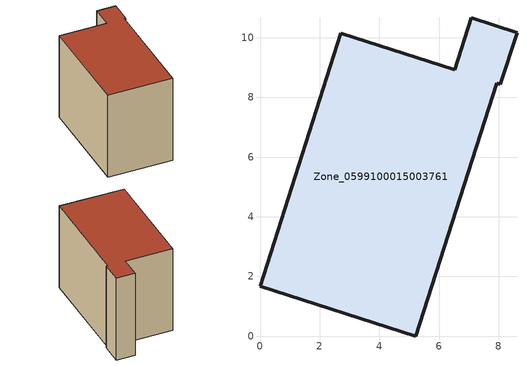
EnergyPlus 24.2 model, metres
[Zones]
Zone_0599100015003761
 floor ground (C_G): 7.08,10.66 8.61,10.17 8.05,8.44 7.93,8.47 5.21,0 0,1.67 2.71,10.15 6.52,8.92 z0.91
 wall outside (C_F): 2.71,10.15 0,1.67 5.21,0 7.93,8.47 8.05,8.44 8.61,10.17 7.08,10.66 6.52,8.92 2.71,10.15 z0.91:8.55
 roof outside (C_R): 7.08,10.66 6.52,8.92 2.71,10.15 0,1.67 5.21,0 7.93,8.47 8.05,8.44 8.61,10.17 z8.55
[BUILDING]
Pand.0599100015003761: North Axis=0; Terrain=City; Loads Convergence Tolerance Value=0.04; Temperature Convergence Tolerance Value=0.4; Solar Distribution=FullExterior; Maximum Number of Warmup Days=25; Minimum Number of Warmup Days=1
[Site:Location]
Rotterdam.The.Hague.AP_ZH_NLD Design_Conditions: Latitude=51.96; Longitude=4.45; Time Zone=1; Elevation=-4.5
[SITE:GROUNDTEMPERATURE:BUILDINGSURFACE]
18, 18, 18, 18, 18, 18, 18, 18, 18, 18, 18, 18
[MATERIAL] Thermal Absorptance=0.9; Solar Absorptance=0.7; Visible Absorptance=0.7
Name | Roughness | Thickness | Conductivity | Density | Specific Heat
G.TI.1965-1974 | MediumSmooth | 0.15 | 0.882353 | 540 | 1210
F.TI.1965-1974 | Rough | 0.3 | 0.697674 | 1920 | 840
R.TI.1965-1974 | MediumRough | 0.2 | 0.232558 | 1500 | 1000
[CONSTRUCTION]
C_G: G.TI.1965-1974
C_F: F.TI.1965-1974
C_R: R.TI.1965-1974
[ZONE]
Zone_0599100015003761: Type=1; Multiplier=1; Ceiling Height=Autocalculate; Volume=Autocalculate; Floor Area=autocalculate; Part of Total Floor Area=Yes
[ZONEINFILTRATION:DESIGNFLOWRATE]
Infil_Zone_0599100015003761: Zone or ZoneList or Space or SpaceList=Zone_0599100015003761; Schedule=AlwaysOn; Design Flow Rate Calculation Method=Flow/Area; Flow Rate per Floor Area=0.003; Constant Term Coefficient=1; Temperature Term Coefficient=0; Velocity Term Coefficient=0; Velocity Squared Term Coefficient=0
[HVACTEMPLATE:ZONE:IDEALLOADSAIRSYSTEM]
Zone_0599100015003761: Maximum Heating Supply Air Temperature=50; Minimum Cooling Supply Air Temperature=13; Maximum Heating Supply Air Humidity Ratio=0.0156; Minimum Cooling Supply Air Humidity Ratio=0.0077; Heating Limit=NoLimit; Cooling Limit=NoLimit; Dehumidification Control Type=ConstantSensibleHeatRatio; Cooling Sensible Heat Ratio=0.7; Dehumidification Setpoint=60; Humidification Control Type=None; Humidification Setpoint=30; Outdoor Air Method=None; Outdoor Air Flow Rate per Person=0.00944; Outdoor Air Flow Rate per Zone Floor Area=0; Outdoor Air Flow Rate per Zone=0; Demand Controlled Ventilation Type=None; Outdoor Air Economizer Type=NoEconomizer; Heat Recovery Type=None; Sensible Heat Recovery Effectiveness=0.7; Latent Heat Recovery Effectiveness=0.65
[ZONECONTROL:THERMOSTAT]
ThermostatControl_Zone_0599100015003761: Zone or ZoneList=Zone_0599100015003761; Control Type Schedule=DualSetpointControlType; Control 1=Thermostat_Zone_0599100015003761; Temperature Difference Between Cutout And Setpoint=0
[THERMOSTATSETPOINT:DUALSETPOINT]
Thermostat_Zone_0599100015003761: Heating Setpoint Temperature Schedule=HeatingSetpoint_Zone_0599100015003761; Cooling Setpoint Temperature Schedule=CoolingSetpoint_Zone_0599100015003761
[SCHEDULE:COMPACT]
HeatingSetpoint_Zone_0599100015003761: Through: 12/31, For: AllDays, Until: 24:00, 21
CoolingSetpoint_Zone_0599100015003761: Through: 12/31, For: AllDays, Until: 24:00, 24
DualSetpointControlType: Through: 12/31, For: AllDays, Until: 24:00, 4
AlwaysOn: Through: 12/31, For: AllDays, Until: 24:00, 1
